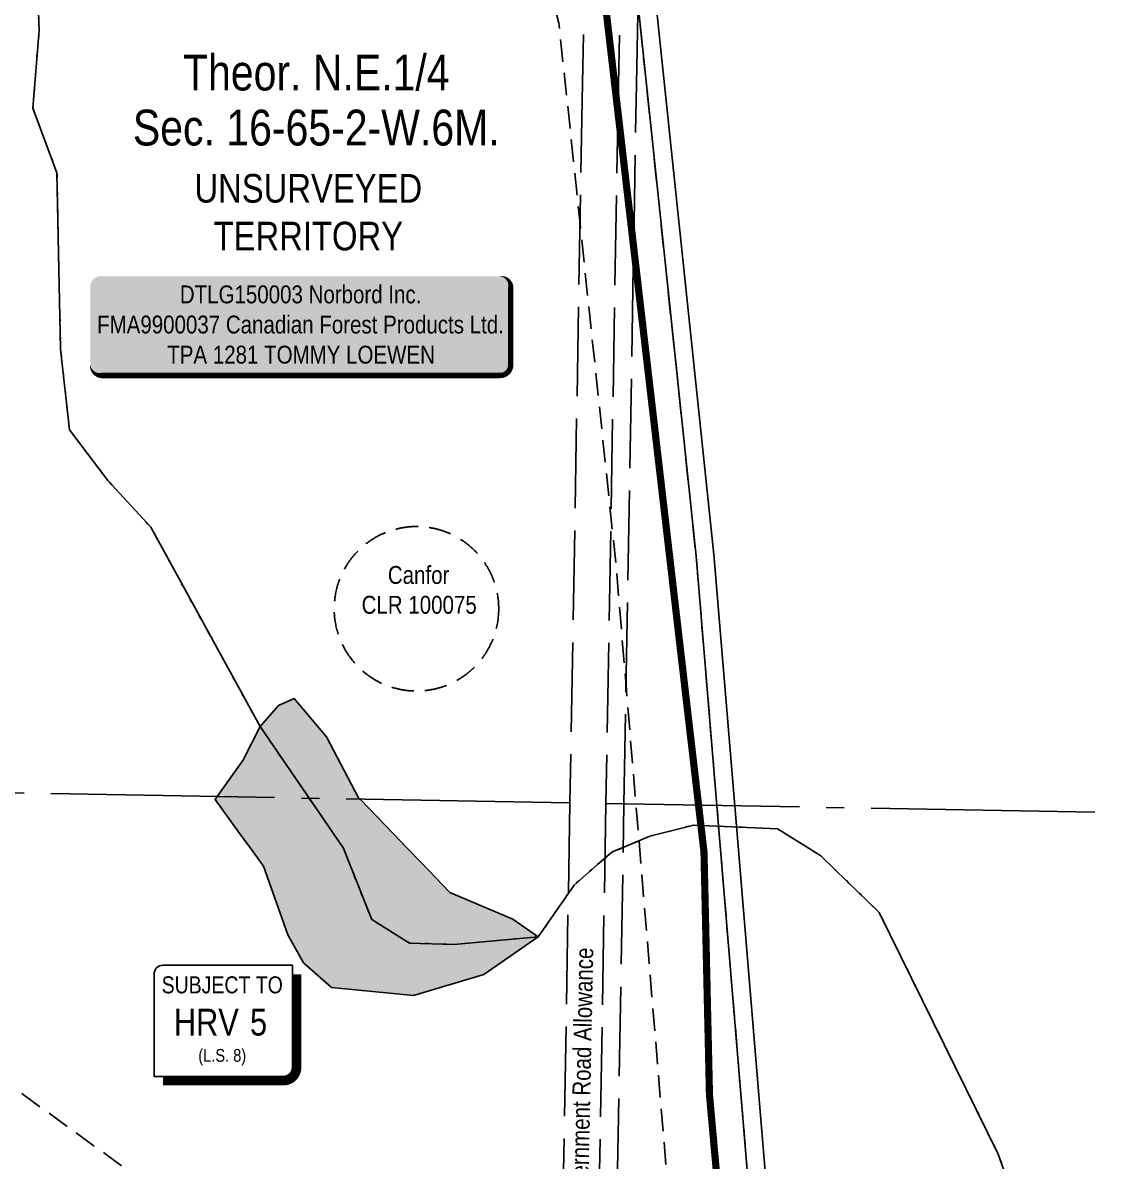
# Model space of a CAD drawing. Extents: x 405326 to 424052, y 6044755 to 6062236.
# Drawn here: x 420477 to 421082, y 6053581 to 6054217 of the extents above; entities that cross this region are included whole.
import ezdxf
from ezdxf.enums import TextEntityAlignment as Align

# ---------------------------------------------------------------- set-up
doc = ezdxf.new("R2010")
doc.units = 0
doc.header["$LTSCALE"] = 5
for name, pattern in [('DASHDOT2', [12.7, 6.35, -3.175, 0, -3.175]), ('foc-ACCESSROAD', [3.75, 2.5, -1.25]), ('foc-QUARTERLINE', [33, 25, -3, 2, -3]), ('foc-UNSURVEYED', [12.5, 10, -2.5]), ('foc-WHEELTRACKS', [2, 0.4, -1.6])]:
    doc.linetypes.add(name, pattern=pattern)
for name, color, linetype in [('AS-SURFACE IMPACT', 7, 'Continuous'), ('AS-WILDLIFE', 131, 'DASHDOT2'), ('C-SYMBOL', 7, 'Continuous'), ('CG-NOTES', 7, 'Continuous'), ('CTW', 7, 'Continuous'), ('F-AR', 190, 'foc-ACCESSROAD'), ('F-RW', 190, 'Continuous'), ('F-WS', 190, 'foc-ACCESSROAD'), ('L-ROAD-T', 7, 'Continuous'), ('L-SECQ', 8, 'foc-QUARTERLINE'), ('L-UNS-T', 3, 'Continuous'), ('L-USEC', 7, 'foc-UNSURVEYED'), ('T-WATER', 160, 'Continuous'), ('T-WATER-H', 133, 'Continuous'), ('T-WATER-P3', 160, 'foc-WHEELTRACKS')]:
    doc.layers.add(name, color=color, linetype=linetype)
doc.layers.add('F-WS-T', color=190, linetype='Continuous', lineweight=9)
doc.styles.add('175L', font='ARIALN.TTF', dxfattribs={"height": 20})
doc.styles.add('80', font='ARIALN.TTF', dxfattribs={"height": 10})
doc.styles.add('80L', font='ARIALN.TTF', dxfattribs={"height": 10})
doc.styles.add('foc-LtypeFont', font='ARIALN.TTF', dxfattribs={"height": 7.35})
doc.styles.add('HRV', font='ARIALN.TTF', dxfattribs={"height": 3})
doc.linetypes.add('foc-TOPO-flowdirection-NOLINE', pattern='A,0,[">",foc-LtypeFont,S=0.3,R=0,X=0,Y=-0.945],-20,[">",foc-LtypeFont,S=0.3,R=0,X=0,Y=-0.945],0', length=20)

# ---------------------------------------------------------------- blocks, each defined once
blk = doc.blocks.new('HRV')
blk.add_lwpolyline([(-35.14, 31.6), (37.21, 31.6), (37.21, -25.54, -0.414214), (32.21, -30.54), (-40.14, -30.54), (-40.14, 26.6, -0.414214)], format="xyb", close=True)
at = {"const_width": 5, "flags": 128}
blk.add_lwpolyline([(-35.14, -33.04), (32.21, -33.04, 0.414214), (39.71, -25.54), (39.71, 26.6)], format="xyb", dxfattribs=at)
at = {"style": '80L'}
blk.add_text('SUBJECT TO', height=9.5, dxfattribs=at).set_placement((-2.01, 13.06), align=Align.BOTTOM_CENTER)
blk.add_attdef('(N.W.1/4 00)', text='', height=7.12, dxfattribs=at).set_placement((-2.01, -24.45), align=Align.BOTTOM_CENTER)
at = {"layer": 'CTW', "color": 3, "style": 'HRV'}
blk.add_text('HRV', height=15, dxfattribs=at).set_placement((-10.88, -0.18), align=Align.MIDDLE_CENTER)
blk.add_attdef('0', text='', height=15, dxfattribs=at).set_placement((18.28, -0.18), align=Align.MIDDLE_CENTER)
blk = doc.blocks.new('*U629')
h = blk.add_hatch(color=255)
edge = h.paths.add_edge_path()
edge.add_line((-111.5, -28.5), (111.5, -28.5))
edge.add_arc((111.5, -22.5), 6, 270, 360)
edge.add_line((117.5, -22.5), (117.5, 21))
edge.add_arc((111.5, 21), 6, 0, 90)
edge.add_line((111.5, 27), (-111.5, 27))
edge.add_arc((-111.5, 21), 6, 90, 180)
edge.add_line((-117.5, 21), (-117.5, -22.5))
edge.add_arc((-111.5, -22.5), 6, 180, 270)
at = {"color": 44, "flags": 128}
blk.add_lwpolyline([(-111.5, -28.5, 3, 3, 0), (111.5, -28.5, 3, 3, 0.414214), (117.5, -22.5, 3, 3, 0), (117.5, 21, 3, 0, 0.414214), (111.5, 27, 0, 0, 0), (-111.5, 27, 0, 0, 0.414214), (-117.5, 21, 0, 0, 0), (-117.5, -22.5, 0, 3, 0.414214)], format="xyseb", close=True, dxfattribs=at)
at = {"color": 44, "style": '80'}
blk.add_attdef('ENTER_TEXT_001', (-35.99, -5), '', height=10, dxfattribs=at)

msp = doc.modelspace()

# ---------------------------------------------------------------- hatches: boundary and pattern name
at = {"layer": 'T-WATER-H'}
h = msp.add_hatch(color=256, dxfattribs=at)
h.dxf.hatch_style = 1
h.paths.add_polyline_path([(420695.247, 6053673.401), (420649.505, 6053677.885), (420633.856, 6053691.705), (420625.09, 6053707.404), (420611.425, 6053745.743), (420609.039, 6053749.023), (420603.216, 6053757.023), (420602.56, 6053757.924), (420597.392, 6053765.024), (420584.392, 6053782.886), (420585.567, 6053784.546), (420599.86, 6053804.733), (420609.584, 6053823.622), (420619.935, 6053835.343), (420628.524, 6053839.384), (420646.678, 6053817.942), (420664.609, 6053783.926), (420665.382, 6053783.122), (420684.285, 6053763.468), (420691.105, 6053756.378), (420691.981, 6053755.468), (420699.677, 6053747.467), (420715.484, 6053731.031), (420750.762, 6053716.02), (420764.987, 6053706.182), (420734.5, 6053685.241)])

# ---------------------------------------------------------------- linework, layer by layer
at = {"layer": 'AS-WILDLIFE', "const_width": 3.998}
msp.add_lwpolyline([(421688.698, 6052807.761), (421259.589, 6053160.639), (421204.603, 6053205.856), (421136.843, 6053261.577), (421060.191, 6053319.927), (421045.136, 6053328.931), (420991.91, 6053360.759), (420954.984, 6053374.975), (420886.813, 6053396.153), (420874.774, 6053399.894), (420874.082, 6053456.692), (420866.125, 6053556.317), (420860.591, 6053617.891), (420857.521, 6053753.65), (420799.27, 6054254.513), (420734.006, 6054406.826), (420725.552, 6054426.555), (420591.222, 6054640.703), (420560.659, 6054689.427)], dxfattribs=at)
at = {"layer": 'F-AR', "flags": 128}
for points in [[(417643.252, 6057174.447), (417734.868, 6057072.847), (417825.61, 6056972.224), (417880.728, 6056904.342), (418211.815, 6056496.642), (418225.282, 6056476.015), (418236.251, 6056459.214), (418269.159, 6056408.813), (418270.212, 6056407.335), (418276.022, 6056399.18), (418284.737, 6056386.946), (418292.537, 6056375.996), (418296.034, 6056370.423), (418360.622, 6056267.492), (418379.763, 6056236.99), (418397.86, 6056208.15), (418501.467, 6056043.038), (418747.987, 6055740.018), (419034.656, 6055420.985), (419183.224, 6055255.653), (419212.803, 6055222.734), (419233.228, 6055200.004), (419252.218, 6055165.629), (419261.008, 6055149.717), (419280.352, 6055114.705), (419310.58, 6055059.988), (419548, 6054630.296), (419560.739, 6054607.23), (419646.744, 6054451.58), (419722.802, 6054363.313), (419870.152, 6054223.543), (419911.753, 6054182.685), (419985.712, 6054113.049), (420010.603, 6054089.614), (420074.386, 6054029.788), (420164.389, 6053931.797), (420269.323, 6053796.261), (420274.723, 6053790.083), (420335.553, 6053720.571), (420629.067, 6053508.231), (420693.775, 6053479.122), (420776.908, 6053452.386), (420787.641, 6053448.934), (420806.908, 6053442.861), (420817.665, 6053439.47), (420848.662, 6053429.513), (420895.054, 6053414.612), (420905.363, 6053411.301), (420989.671, 6053384.223), (421059.37, 6053345.886), (421071.325, 6053339.311), (421076.404, 6053335.159), (421194.224, 6053238.846), (421207.062, 6053228.353), (421207.786, 6053227.761), (421220.591, 6053217.12), (421252.695, 6053190.897), (421481.358, 6053003.83), (421518.897, 6052973.446), (421519.988, 6052972.564), (421556.88, 6052942.602), (421590.583, 6052915.233), (421613.584, 6052896.552), (421689.166, 6052834.838)], [(420565.133, 6054689.347), (420587.934, 6054656.211), (420599.333, 6054639.645), (420634.781, 6054588.126), (420720.392, 6054463.715), (420792.07, 6054320.925), (420799.705, 6054305.715), (420820.577, 6054225.892), (420820.877, 6054224.748), (420853.15, 6053918.777), (420864.72, 6053779.569), (420895.054, 6053414.612), (420898.439, 6053373.889), (420899.156, 6053365.255), (420900.047, 6053354.534), (420900.368, 6053350.673), (420902.515, 6053324.714), (420909.226, 6053237.005), (420932.167, 6052983.938), (420934.907, 6052953.722), (420940.259, 6052894.686), (420951.317, 6052807.625), (420956.227, 6052704.309), (420956.276, 6052703.282), (420957.225, 6052683.265), (420957.557, 6052676.259), (420958.221, 6052662.27), (420958.269, 6052661.245), (420958.744, 6052651.236), (420959.909, 6052626.669), (420964.724, 6052560.178), (420966.169, 6052540.232), (420967.253, 6052525.272), (420968.697, 6052505.325), (420978.312, 6052372.568), (420977.441, 6052337.58), (420973.827, 6052192.616), (420974.164, 6052148.536), (420975.441, 6051981.308), (420992.598, 6051788.67), (420994.389, 6051768.553), (420996.235, 6051747.828), (420996.967, 6051739.611), (420996.883, 6051732.168), (420996.705, 6051716.419), (420996.473, 6051695.818), (421002.558, 6051651.953), (421005.517, 6051630.62), (421009.61, 6051601.115), (421014.665, 6051570.242), (421028.365, 6051520.295), (421042.304, 6051474.374), (421072.686, 6051416.005), (421117.568, 6051352.958), (421128.657, 6051341.271), (421165.885, 6051302.057), (421258.061, 6051234.218), (421326.919, 6051188.025), (421388.608, 6051149.177), (421437.441, 6051106.263), (421495.349, 6051044.034), (421527.91, 6051004.542), (421540.735, 6050988.988), (421550.88, 6050976.684), (421556.971, 6050968.961), (421607.973, 6050904.301), (421793.212, 6050673.46), (421877.878, 6050568.048), (421905.92, 6050522.765), (421914.453, 6050508.996), (421947.205, 6050453.985), (421963.961, 6050419.556), (422000.874, 6050313.741), (422041.274, 6050144.601), (422043.35, 6050136.172), (422048.388, 6050115.707), (422075.533, 6050005.451), (422147.785, 6049713.869), (422101.272, 6049714.707), (422031.839, 6049994.694), (421997.543, 6050133.995), (421957.637, 6050301.071), (421922.345, 6050402.24), (421907.573, 6050432.593), (421875.99, 6050485.637), (421852.392, 6050523.731), (421841.072, 6050542.015), (421758.123, 6050645.289), (421572.761, 6050876.285), (421555.744, 6050897.859), (421515.851, 6050948.435), (421504.104, 6050962.682), (421491.278, 6050978.237), (421461.488, 6051014.368), (421406.04, 6051073.955), (421361.597, 6051113.01), (421302.39, 6051150.294), (421232.178, 6051197.397), (421135.998, 6051268.183), (421082.749, 6051324.279), (421069.897, 6051342.329), (421034.215, 6051392.456), (421000.461, 6051457.305), (420985.13, 6051507.806), (420970.642, 6051560.629), (420965.009, 6051595.059), (420962.076, 6051616.205), (420951.381, 6051692.947), (420951.41, 6051695.397), (420951.542, 6051705.486), (420951.713, 6051721.163), (420951.726, 6051722.247), (420951.909, 6051737.839), (420950.119, 6051757.935), (420948.325, 6051778.082), (420942.601, 6051842.348), (420942.071, 6051848.299), (420940.718, 6051863.494), (420930.419, 6051979.135), (420929.161, 6052149.346), (420928.835, 6052193.402), (420932.457, 6052338.701), (420933.329, 6052373.689), (420922.47, 6052521.992), (420921.374, 6052536.952), (420919.914, 6052556.897), (420914.962, 6052624.537), (420913.944, 6052645.99), (420913.469, 6052656), (420912.757, 6052671.013), (420912.425, 6052678.019), (420911.476, 6052698.036), (420911.28, 6052702.175), (420906.425, 6052804.36), (420895.537, 6052889.737), (420889.66, 6052954.534), (420886.919, 6052984.75), (420864.396, 6053233.093), (420857.659, 6053321.143), (420855.524, 6053346.954), (420853.658, 6053369.401), (420852.764, 6053380.156), (420852.046, 6053388.789), (420848.662, 6053429.513), (420819.5, 6053780.379), (420813.962, 6053847.008), (420808.348, 6053914.553), (420788.295, 6054104.673), (420776.483, 6054216.651), (420757.368, 6054289.755), (420681.568, 6054440.76), (420579.484, 6054589.107), (420559.562, 6054618.064), (420548.161, 6054634.632), (420517.598, 6054679.048), (420510.715, 6054690.316)]]:
    msp.add_lwpolyline(points, dxfattribs=at)
at = {"layer": 'F-RW'}
for points in [[(420956.227, 6052704.309), (420951.317, 6052807.625), (420940.259, 6052894.686), (420934.907, 6052953.722), (420932.167, 6052983.937), (420909.226, 6053237.005), (420902.515, 6053324.714), (420900.368, 6053350.673), (420900.047, 6053354.534), (420899.156, 6053365.255), (420898.439, 6053373.889), (420895.054, 6053414.612), (420864.72, 6053779.569), (420853.15, 6053918.777), (420820.877, 6054224.748), (420820.577, 6054225.892), (420799.705, 6054305.715), (420792.07, 6054320.925), (420720.392, 6054463.715), (420634.781, 6054588.126), (420599.333, 6054639.645), (420587.934, 6054656.211), (420565.133, 6054689.347)], [(420577.421, 6054689.129), (420596.771, 6054661.008), (420608.171, 6054644.441), (420647.069, 6054587.908), (420729.02, 6054468.817), (420792.446, 6054342.465), (420809.114, 6054309.261), (420821.224, 6054262.946), (420830.742, 6054226.547), (420863.106, 6053919.716), (420874.769, 6053779.389), (420905.363, 6053411.301), (420908.748, 6053370.577), (420909.465, 6053361.945), (420910.342, 6053351.376), (420912.483, 6053325.506), (420919.191, 6053237.838), (420942.224, 6052983.757), (420944.964, 6052953.542), (420950.2, 6052895.79), (420955.17, 6052896.331), (420966.272, 6052808.927), (420971.21, 6052705.023)]]:
    msp.add_lwpolyline(points, dxfattribs=at)
at = {"layer": 'F-WS', "flags": 128}
msp.add_lwpolyline([(420742.846, 6053890.766), (420742.858, 6053890.165), (420742.865, 6053889.563), (420742.861, 6053888.962), (420742.846, 6053888.16), (420742.816, 6053887.359), (420742.772, 6053886.558), (420742.715, 6053885.758), (420742.643, 6053884.959), (420742.558, 6053884.162), (420742.485, 6053883.565), (420742.404, 6053882.969), (420742.283, 6053882.176), (420742.149, 6053881.386), (420742.002, 6053880.598), (420741.84, 6053879.811), (420741.665, 6053879.029), (420741.476, 6053878.25), (420741.274, 6053877.474), (420741.058, 6053876.701), (420740.828, 6053875.934), (420740.586, 6053875.17), (420740.33, 6053874.409), (420740.06, 6053873.654), (420739.778, 6053872.903), (420739.482, 6053872.159), (420739.174, 6053871.417), (420738.853, 6053870.682), (420738.519, 6053869.953), (420738.172, 6053869.231), (420737.813, 6053868.514), (420737.441, 6053867.803), (420737.057, 6053867.099), (420736.66, 6053866.402), (420736.252, 6053865.712), (420735.832, 6053865.03), (420735.4, 6053864.354), (420734.955, 6053863.686), (420734.5, 6053863.025), (420734.033, 6053862.374), (420733.554, 6053861.73), (420733.065, 6053861.095), (420732.565, 6053860.468), (420732.053, 6053859.851), (420731.531, 6053859.242), (420730.999, 6053858.642), (420730.455, 6053858.053), (420729.902, 6053857.472), (420729.339, 6053856.901), (420728.766, 6053856.34), (420728.33, 6053855.926), (420728.036, 6053855.653), (420727.74, 6053855.383), (420727.442, 6053855.116), (420727.141, 6053854.85), (420726.838, 6053854.588), (420726.532, 6053854.328), (420726.225, 6053854.071), (420725.915, 6053853.817), (420725.602, 6053853.565), (420725.288, 6053853.316), (420724.972, 6053853.07), (420724.653, 6053852.826), (420724.333, 6053852.586), (420724.01, 6053852.348), (420723.685, 6053852.113), (420723.358, 6053851.88), (420723.029, 6053851.651), (420722.698, 6053851.425), (420722.365, 6053851.201), (420722.03, 6053850.981), (420721.693, 6053850.763), (420721.355, 6053850.548), (420721.014, 6053850.337), (420720.672, 6053850.128), (420720.328, 6053849.922), (420719.982, 6053849.719), (420719.634, 6053849.519), (420719.285, 6053849.323), (420718.934, 6053849.129), (420718.581, 6053848.938), (420718.227, 6053848.751), (420717.871, 6053848.566), (420717.513, 6053848.385), (420717.154, 6053848.207), (420716.793, 6053848.032), (420716.431, 6053847.86), (420716.067, 6053847.692), (420715.702, 6053847.526), (420715.335, 6053847.363), (420714.967, 6053847.205), (420714.598, 6053847.048), (420714.227, 6053846.896), (420713.855, 6053846.747), (420713.481, 6053846.6), (420713.107, 6053846.457), (420712.731, 6053846.318), (420712.354, 6053846.181), (420711.976, 6053846.049), (420711.596, 6053845.919), (420711.216, 6053845.792), (420710.834, 6053845.669), (420710.452, 6053845.549), (420710.068, 6053845.433), (420709.683, 6053845.32), (420709.298, 6053845.21), (420708.911, 6053845.103), (420708.524, 6053845), (420708.135, 6053844.901), (420707.746, 6053844.805), (420707.356, 6053844.712), (420706.965, 6053844.622), (420706.573, 6053844.537), (420706.181, 6053844.454), (420705.788, 6053844.375), (420705.394, 6053844.3), (420705, 6053844.227), (420704.605, 6053844.158), (420704.209, 6053844.093), (420703.813, 6053844.031), (420703.416, 6053843.972), (420703.019, 6053843.917), (420702.621, 6053843.866), (420702.223, 6053843.818), (420701.825, 6053843.773), (420701.426, 6053843.732), (420701.027, 6053843.694), (420700.627, 6053843.661), (420700.227, 6053843.63), (420699.827, 6053843.603), (420699.427, 6053843.579), (420699.027, 6053843.559), (420698.626, 6053843.543), (420698.225, 6053843.529), (420697.824, 6053843.519), (420697.424, 6053843.513), (420697.023, 6053843.51), (420696.622, 6053843.512), (420696.221, 6053843.516), (420695.82, 6053843.523), (420695.419, 6053843.535), (420695.018, 6053843.55), (420694.618, 6053843.568), (420694.217, 6053843.59), (420693.817, 6053843.615), (420693.417, 6053843.644), (420693.018, 6053843.676), (420692.618, 6053843.712), (420692.219, 6053843.752), (420691.821, 6053843.794), (420691.422, 6053843.84), (420691.025, 6053843.89), (420690.627, 6053843.943), (420690.23, 6053844), (420689.833, 6053844.06), (420689.437, 6053844.123), (420689.042, 6053844.19), (420688.647, 6053844.261), (420688.253, 6053844.335), (420687.86, 6053844.412), (420687.467, 6053844.493), (420687.075, 6053844.577), (420686.684, 6053844.665), (420686.293, 6053844.756), (420685.904, 6053844.85), (420685.515, 6053844.948), (420685.127, 6053845.049), (420684.74, 6053845.153), (420684.354, 6053845.261), (420683.969, 6053845.373), (420683.584, 6053845.487), (420683.201, 6053845.605), (420682.819, 6053845.727), (420682.438, 6053845.851), (420682.058, 6053845.979), (420681.679, 6053846.111), (420681.301, 6053846.245), (420680.925, 6053846.383), (420680.549, 6053846.525), (420680.175, 6053846.669), (420679.803, 6053846.816), (420679.432, 6053846.968), (420679.061, 6053847.122), (420678.692, 6053847.28), (420678.325, 6053847.44), (420677.959, 6053847.604), (420677.594, 6053847.771), (420677.232, 6053847.941), (420676.87, 6053848.114), (420676.51, 6053848.291), (420676.151, 6053848.471), (420675.795, 6053848.654), (420675.439, 6053848.839), (420675.086, 6053849.028), (420674.734, 6053849.22), (420674.384, 6053849.416), (420674.035, 6053849.613), (420673.688, 6053849.815), (420673.343, 6053850.019), (420673, 6053850.226), (420672.658, 6053850.436), (420672.319, 6053850.65), (420671.981, 6053850.866), (420671.645, 6053851.085), (420671.311, 6053851.307), (420670.979, 6053851.532), (420670.649, 6053851.759), (420670.321, 6053851.99), (420669.995, 6053852.224), (420669.671, 6053852.46), (420669.35, 6053852.699), (420669.03, 6053852.941), (420668.712, 6053853.186), (420668.397, 6053853.433), (420668.083, 6053853.683), (420667.772, 6053853.937), (420667.464, 6053854.193), (420667.157, 6053854.451), (420666.853, 6053854.712), (420666.551, 6053854.975), (420666.251, 6053855.242), (420665.953, 6053855.511), (420665.658, 6053855.782), (420665.366, 6053856.056), (420665.075, 6053856.333), (420664.787, 6053856.612), (420664.502, 6053856.893), (420664.219, 6053857.178), (420663.799, 6053857.609), (420663.249, 6053858.192), (420662.709, 6053858.784), (420662.178, 6053859.385), (420661.659, 6053859.996), (420661.15, 6053860.616), (420660.652, 6053861.244), (420660.165, 6053861.882), (420659.689, 6053862.527), (420659.225, 6053863.182), (420658.772, 6053863.844), (420658.331, 6053864.513), (420657.902, 6053865.19), (420657.484, 6053865.875), (420657.079, 6053866.567), (420656.685, 6053867.265), (420656.304, 6053867.97), (420655.935, 6053868.683), (420655.578, 6053869.401), (420655.235, 6053870.125), (420654.904, 6053870.856), (420654.585, 6053871.592), (420654.28, 6053872.334), (420653.988, 6053873.08), (420653.709, 6053873.832), (420653.443, 6053874.588), (420653.19, 6053875.35), (420652.95, 6053876.115), (420652.724, 6053876.884), (420652.511, 6053877.657), (420652.312, 6053878.435), (420652.126, 6053879.214), (420651.954, 6053879.998), (420651.796, 6053880.784), (420651.651, 6053881.573), (420651.521, 6053882.364), (420651.404, 6053883.157), (420651.301, 6053883.952), (420651.212, 6053884.749), (420651.137, 6053885.548), (420651.076, 6053886.348), (420651.028, 6053887.148), (420650.994, 6053887.949), (420650.976, 6053888.751), (420650.97, 6053889.553), (420650.978, 6053890.355), (420651.001, 6053891.156), (420651.038, 6053891.957), (420651.074, 6053892.557), (420651.119, 6053893.157), (420651.171, 6053893.756), (420651.232, 6053894.354), (420651.324, 6053895.151), (420651.402, 6053895.748), (420651.489, 6053896.343), (420651.616, 6053897.135), (420651.757, 6053897.924), (420651.911, 6053898.711), (420652.08, 6053899.495), (420652.262, 6053900.276), (420652.457, 6053901.054), (420652.666, 6053901.828), (420652.889, 6053902.598), (420653.125, 6053903.366), (420653.374, 6053904.127), (420653.637, 6053904.885), (420653.913, 6053905.638), (420654.202, 6053906.385), (420654.504, 6053907.128), (420654.818, 6053907.866), (420655.147, 6053908.599), (420655.487, 6053909.324), (420655.84, 6053910.043), (420656.205, 6053910.758), (420656.583, 6053911.465), (420656.974, 6053912.165), (420657.376, 6053912.859), (420657.79, 6053913.546), (420658.217, 6053914.225), (420658.655, 6053914.897), (420659.105, 6053915.56), (420659.566, 6053916.217), (420660.039, 6053916.865), (420660.523, 6053917.504), (420661.018, 6053918.135), (420661.524, 6053918.757), (420662.04, 6053919.37), (420662.568, 6053919.974), (420663.105, 6053920.569), (420663.654, 6053921.154), (420664.212, 6053921.73), (420664.78, 6053922.296), (420665.212, 6053922.715), (420665.504, 6053922.989), (420665.798, 6053923.262), (420666.094, 6053923.533), (420666.393, 6053923.8), (420666.693, 6053924.066), (420666.996, 6053924.328), (420667.302, 6053924.588), (420667.609, 6053924.845), (420667.919, 6053925.099), (420668.232, 6053925.351), (420668.546, 6053925.6), (420668.862, 6053925.846), (420669.181, 6053926.09), (420669.501, 6053926.33), (420669.824, 6053926.568), (420670.149, 6053926.803), (420670.476, 6053927.035), (420670.805, 6053927.265), (420671.136, 6053927.491), (420671.469, 6053927.715), (420671.804, 6053927.935), (420672.14, 6053928.153), (420672.479, 6053928.368), (420672.82, 6053928.579), (420673.162, 6053928.788), (420673.506, 6053928.994), (420673.852, 6053929.197), (420674.2, 6053929.397), (420674.549, 6053929.593), (420674.9, 6053929.787), (420675.253, 6053929.977), (420675.607, 6053930.165), (420675.963, 6053930.35), (420676.321, 6053930.531), (420676.68, 6053930.709), (420677.041, 6053930.884), (420677.403, 6053931.055), (420677.767, 6053931.224), (420678.132, 6053931.39), (420678.499, 6053931.553), (420678.867, 6053931.711), (420679.236, 6053931.867), (420679.607, 6053932.02), (420679.979, 6053932.169), (420680.352, 6053932.316), (420680.727, 6053932.459), (420681.103, 6053932.598), (420681.48, 6053932.735), (420681.858, 6053932.867), (420682.237, 6053932.997), (420682.618, 6053933.124), (420683, 6053933.247), (420683.383, 6053933.366), (420683.766, 6053933.483), (420684.151, 6053933.596), (420684.536, 6053933.706), (420684.923, 6053933.813), (420685.311, 6053933.915), (420685.699, 6053934.015), (420686.088, 6053934.111), (420686.478, 6053934.204), (420686.869, 6053934.293), (420687.261, 6053934.379), (420687.653, 6053934.462), (420688.046, 6053934.541), (420688.44, 6053934.616), (420688.834, 6053934.689), (420689.23, 6053934.758), (420689.625, 6053934.823), (420690.021, 6053934.885), (420690.418, 6053934.944), (420690.815, 6053934.998), (420691.213, 6053935.05), (420691.611, 6053935.098), (420692.009, 6053935.143), (420692.408, 6053935.184), (420692.807, 6053935.222), (420693.207, 6053935.255), (420693.607, 6053935.286), (420694.007, 6053935.313), (420694.407, 6053935.337), (420694.807, 6053935.357), (420695.208, 6053935.373), (420695.609, 6053935.386), (420696.01, 6053935.397), (420696.41, 6053935.403), (420696.811, 6053935.405), (420697.212, 6053935.404), (420697.613, 6053935.4), (420698.014, 6053935.393), (420698.415, 6053935.381), (420698.816, 6053935.366), (420699.216, 6053935.348), (420699.617, 6053935.326), (420700.017, 6053935.301), (420700.417, 6053935.272), (420700.816, 6053935.239), (420701.216, 6053935.204), (420701.615, 6053935.164), (420702.014, 6053935.122), (420702.412, 6053935.076), (420702.81, 6053935.026), (420703.207, 6053934.973), (420703.604, 6053934.916), (420704, 6053934.856), (420704.396, 6053934.793), (420704.792, 6053934.725), (420705.186, 6053934.655), (420705.58, 6053934.581), (420705.974, 6053934.504), (420706.367, 6053934.423), (420706.759, 6053934.339), (420707.15, 6053934.251), (420707.54, 6053934.16), (420707.93, 6053934.066), (420708.319, 6053933.968), (420708.707, 6053933.867), (420709.094, 6053933.763), (420709.48, 6053933.655), (420709.866, 6053933.543), (420710.25, 6053933.429), (420710.633, 6053933.311), (420711.015, 6053933.189), (420711.396, 6053933.064), (420711.776, 6053932.936), (420712.155, 6053932.805), (420712.533, 6053932.671), (420712.909, 6053932.533), (420713.285, 6053932.391), (420713.659, 6053932.247), (420714.031, 6053932.099), (420714.403, 6053931.948), (420714.773, 6053931.794), (420715.142, 6053931.636), (420715.509, 6053931.476), (420715.875, 6053931.312), (420716.24, 6053931.145), (420716.602, 6053930.975), (420716.964, 6053930.801), (420717.324, 6053930.625), (420717.683, 6053930.445), (420718.039, 6053930.262), (420718.395, 6053930.077), (420718.749, 6053929.887), (420719.1, 6053929.695), (420719.45, 6053929.5), (420719.799, 6053929.302), (420720.146, 6053929.101), (420720.491, 6053928.897), (420720.835, 6053928.69), (420721.176, 6053928.479), (420721.515, 6053928.266), (420721.853, 6053928.05), (420722.189, 6053927.831), (420722.523, 6053927.609), (420722.855, 6053927.384), (420723.185, 6053927.157), (420723.513, 6053926.925), (420723.839, 6053926.692), (420724.163, 6053926.456), (420724.485, 6053926.217), (420724.804, 6053925.974), (420725.122, 6053925.73), (420725.437, 6053925.482), (420725.751, 6053925.232), (420726.062, 6053924.979), (420726.37, 6053924.723), (420726.677, 6053924.465), (420726.982, 6053924.204), (420727.284, 6053923.941), (420727.583, 6053923.674), (420727.881, 6053923.405), (420728.176, 6053923.134), (420728.468, 6053922.859), (420728.759, 6053922.583), (420729.047, 6053922.304), (420729.332, 6053922.022), (420729.615, 6053921.738), (420730.034, 6053921.307), (420730.585, 6053920.724), (420731.125, 6053920.132), (420731.656, 6053919.53), (420732.175, 6053918.919), (420732.684, 6053918.299), (420733.182, 6053917.671), (420733.669, 6053917.033), (420734.145, 6053916.388), (420734.609, 6053915.735), (420735.062, 6053915.072), (420735.503, 6053914.403), (420735.933, 6053913.726), (420736.35, 6053913.041), (420736.755, 6053912.349), (420737.149, 6053911.65), (420737.53, 6053910.944), (420737.899, 6053910.233), (420738.256, 6053909.514), (420738.599, 6053908.79), (420738.93, 6053908.06), (420739.249, 6053907.323), (420739.554, 6053906.582), (420739.846, 6053905.835), (420740.125, 6053905.084), (420740.392, 6053904.327), (420740.645, 6053903.566), (420740.884, 6053902.801), (420741.11, 6053902.031), (420741.323, 6053901.258), (420741.522, 6053900.482), (420741.708, 6053899.701), (420741.879, 6053898.918), (420742.038, 6053898.132), (420742.182, 6053897.343), (420742.313, 6053896.551), (420742.43, 6053895.758), (420742.509, 6053895.162), (420742.579, 6053894.564), (420742.661, 6053893.767), (420742.73, 6053892.968), (420742.784, 6053892.168), (420742.824, 6053891.367), (420742.846, 6053890.766)], close=True, dxfattribs=at)
at = {"layer": 'L-SECQ'}
for p, q in [((420782.645, 6053781.037), (419177.564, 6053809.674)), ((421570.757, 6053766.982), (420802.749, 6053780.686))]:
    msp.add_line(p, q, dxfattribs=at)
at = {"layer": 'L-USEC'}
for p, q in [((420796.685, 6054585.256), (420789.664, 6054183.147)), ((420816.79, 6054584.905), (420809.769, 6054182.796)), ((420819.822, 6054182.612), (420826.842, 6054584.719)), ((420789.664, 6054183.147), (420782.645, 6053781.037)), ((420809.769, 6054182.796), (420802.749, 6053780.686)), ((420812.801, 6053780.5), (420819.822, 6054182.612)), ((420782.645, 6053781.037), (420775.626, 6053378.926)), ((420802.749, 6053780.686), (420795.731, 6053378.575)), ((420805.783, 6053378.388), (420812.801, 6053780.5))]:
    msp.add_line(p, q, dxfattribs=at)
at = {"layer": 'T-WATER'}
msp.add_lwpolyline([(420695.247, 6053673.401), (420649.505, 6053677.885), (420633.856, 6053691.705), (420625.09, 6053707.404), (420611.425, 6053745.743), (420609.039, 6053749.023), (420603.216, 6053757.023), (420602.56, 6053757.924), (420597.392, 6053765.024), (420584.392, 6053782.886), (420585.567, 6053784.546), (420599.86, 6053804.733), (420609.584, 6053823.622), (420619.935, 6053835.343), (420628.524, 6053839.384), (420646.678, 6053817.942), (420664.609, 6053783.926), (420665.382, 6053783.122), (420684.285, 6053763.468), (420691.105, 6053756.378), (420691.981, 6053755.468), (420699.677, 6053747.467), (420715.484, 6053731.031), (420750.762, 6053716.02), (420764.987, 6053706.182), (420734.5, 6053685.241), (420695.247, 6053673.401)], close=True, dxfattribs=at)
at = {"layer": 'T-WATER-P3', "flags": 128}
msp.add_lwpolyline([(421041.783, 6053423.905), (421048.143, 6053465.49), (421048.189, 6053510.944), (421021.941, 6053584.836), (420955.341, 6053719.872), (420930.822, 6053743.659), (420922.822, 6053751.421), (420921.322, 6053752.36), (420914.82, 6053756.427), (420898.61, 6053766.566), (420851.787, 6053768.605), (420827.182, 6053762.404), (420814.114, 6053756.862), (420808.159, 6053754.335), (420806.112, 6053753.466), (420798.112, 6053746.54), (420784.949, 6053735.141), (420764.987, 6053706.182), (420717.854, 6053701.968), (420693.065, 6053702.699), (420671.923, 6053715.821), (420659.069, 6053748.101), (420655.885, 6053756.1), (420655.265, 6053757.004), (420650.398, 6053764.102), (420609.584, 6053823.622), (420548.451, 6053934.996), (420524.606, 6053961.1), (420503.093, 6053989.484), (420498.131, 6054034.48), (420496.112, 6054133.009), (420482.676, 6054169.129), (420486.134, 6054212.705), (420484.587, 6054254.062), (420474.335, 6054291.947), (420485.248, 6054332.85), (420498.991, 6054418.411), (420492.551, 6054457.947), (420470.242, 6054485.816), (420444.237, 6054508.737), (420404.471, 6054500.365), (420374.722, 6054481.416), (420353.508, 6054458.886), (420324.198, 6054495.06), (420335.735, 6054534.313), (420344.429, 6054575.673), (420337.988, 6054618.679), (420315.85, 6054645.809), (420306.115, 6054666.002), (420313.052, 6054681.534), (420317.49, 6054683.014), (420322.744, 6054693.66)], dxfattribs=at)
at = {"layer": 'T-WATER-P3', "linetype": 'foc-TOPO-flowdirection-NOLINE', "flags": 128}
msp.add_lwpolyline([(421041.783, 6053423.905), (421048.143, 6053465.49), (421048.189, 6053510.944), (421021.941, 6053584.836), (420955.341, 6053719.872), (420930.822, 6053743.659), (420922.822, 6053751.421), (420921.322, 6053752.36), (420914.82, 6053756.427), (420898.61, 6053766.566), (420851.787, 6053768.605), (420827.182, 6053762.404), (420814.114, 6053756.862), (420808.159, 6053754.335), (420806.112, 6053753.466), (420798.112, 6053746.54), (420784.949, 6053735.141), (420764.987, 6053706.182), (420717.854, 6053701.968), (420693.065, 6053702.699), (420671.923, 6053715.821), (420659.069, 6053748.101), (420655.885, 6053756.1), (420655.265, 6053757.004), (420650.398, 6053764.102), (420609.584, 6053823.622), (420548.451, 6053934.996), (420524.606, 6053961.1), (420503.093, 6053989.484), (420498.131, 6054034.48), (420496.112, 6054133.009), (420482.676, 6054169.129), (420486.134, 6054212.705), (420484.587, 6054254.062), (420474.335, 6054291.947), (420485.248, 6054332.85), (420498.991, 6054418.411), (420492.551, 6054457.947), (420470.242, 6054485.816), (420444.237, 6054508.737), (420404.471, 6054500.365), (420374.722, 6054481.416), (420353.508, 6054458.886), (420324.198, 6054495.06), (420335.735, 6054534.313), (420344.429, 6054575.673), (420337.988, 6054618.679), (420315.85, 6054645.809), (420306.115, 6054666.002), (420313.052, 6054681.534), (420317.49, 6054683.014), (420322.744, 6054693.66)], dxfattribs=at)

# ---------------------------------------------------------------- block references
at = {"layer": 'AS-SURFACE IMPACT', "color": 1}
ref = msp.add_blockref('*U629', (420632.141, 6054048.261), dxfattribs=dict(at, xscale=0.999551, yscale=0.999551, zscale=0.999551))
ref.add_attrib('ENTER_TEXT_001', 'DTLG150003 Norbord Inc.', (420564.732, 6054060.097), dxfattribs={"layer": '0', "color": 44, "height": 9.99551, "style": '80'})
ref.add_attrib('ENTER_TEXT_002', 'FMA9900037 Canadian Forest Products Ltd.', (420518.525, 6054043.26), dxfattribs={"layer": '0', "color": 44, "height": 9.99551, "style": '80'})
ref.add_attrib('ENTER_TEXT_003', 'TPA 1281 TOMMY LOEWEN', (420557.706, 6054026.424), dxfattribs={"layer": '0', "color": 44, "height": 9.99551, "style": '80'})
at = {"layer": 'CG-NOTES', "color": 2, "xscale": 0.999551, "yscale": 0.999551, "zscale": 0.999551}
msp.add_blockref('HRV', (420590.433, 6053658.72), dxfattribs=at).add_auto_attribs({'(N.W.1/4 00)': '(L.S. 8)', '0': '5'})

# ---------------------------------------------------------------- texts
at = {"layer": 'C-SYMBOL', "color": 3, "style": '175L'}
for s, p in [('Theor. N.E.1/4', (420640.95, 6054173.027)), ('Sec. 16-65-2-W.6M.', (420640.95, 6054142.278))]:
    msp.add_text(s, height=19.99102, dxfattribs=at).set_placement(p, align=Align.BOTTOM_CENTER)
at = {"layer": 'F-WS-T', "insert": (420658.449, 6053913.354), "char_height": 10, "attachment_point": 1, "style": '80L'}
msp.add_mtext_dynamic_manual_height_columns('\\pi22.48452;Canfor\\P\\pi7.8324;CLR 100075', width=78.95948, gutter_width=49.978, heights=[0], dxfattribs=at)
at = {"layer": 'L-ROAD-T', "style": '80L'}
msp.add_text('Theoretic Government Road Allowance', height=9.99551, rotation=88.813918, dxfattribs=at).set_placement((420788.647, 6053600.306), align=Align.MIDDLE_CENTER)
at = {"layer": 'L-UNS-T', "color": 3, "insert": (420636.504, 6054110.895), "char_height": 15.99282, "attachment_point": 5, "style": '80L'}
msp.add_mtext_dynamic_manual_height_columns('UNSURVEYED TERRITORY', width=126.35699, gutter_width=47.479, heights=[0], dxfattribs=at)

doc.saveas('drawing.dxf')
